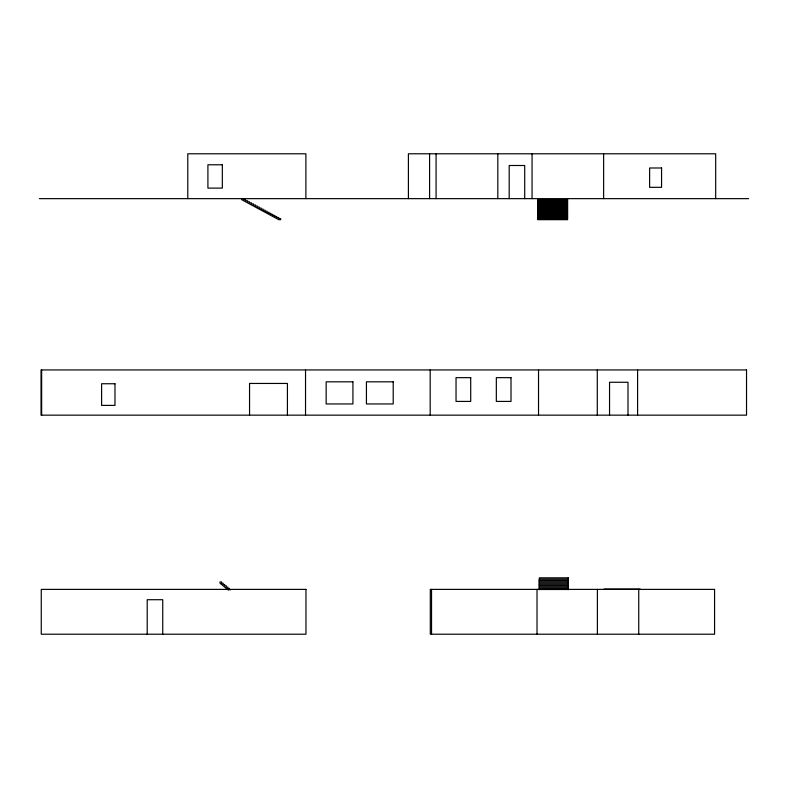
<?xml version="1.0" encoding="UTF-8"?>
<svg xmlns="http://www.w3.org/2000/svg" width="788" height="788" viewBox="0 0 788 788"><rect width="100%" height="100%" fill="white"/><g stroke="black" fill="none" stroke-linecap="round" stroke-linejoin="round"><path stroke-width="1.18" d="M539.337 589.69L539.337 579.121L568.276 579.121L568.276 589.69M39.4 198.645L748.6 198.645M537.682 199.699L567.577 199.699M537.682 200.753L567.577 200.753M537.682 201.807L567.577 201.807M537.682 202.851L567.577 202.851M537.682 203.905L567.577 203.905M537.682 204.959L567.577 204.959M537.682 206.003L567.577 206.003M537.682 207.057L567.577 207.057M537.682 208.111L567.577 208.111M537.682 209.155L567.577 209.155M537.682 210.209L567.577 210.209M537.682 211.263L567.577 211.263M537.682 212.317L567.577 212.317M537.682 213.361L567.577 213.361M537.682 214.415L567.577 214.415M537.682 215.469L567.577 215.469M537.682 216.513L567.577 216.513M537.682 217.567L567.577 217.567M537.682 218.621L567.577 218.621M539.337 580.421L568.276 580.421M539.337 581.721L568.276 581.721M539.337 583.021L568.276 583.021M539.337 584.312L568.276 584.312M539.337 585.612L568.276 585.612M539.337 586.912L568.276 586.912M539.337 588.212L568.276 588.212M604.051 589.06L640.201 589.06M230.963 589.71L229.397 589.71L229.397 588.409L227.84 588.409L227.84 587.119L226.274 587.119L226.274 585.819L224.708 585.819L224.708 584.519L223.152 584.519L223.152 583.219L221.586 583.219L221.586 581.928L220.029 581.928L220.029 583.219L228.372 590.153M715.681 198.645L715.681 153.788L408.401 153.788L408.401 198.645M638.743 589.385L638.743 634.212M637.59 369.946L637.59 415.158M627.997 415.158L627.997 382.269L609.548 382.269L609.548 415.158M603.628 153.788L603.628 198.645M597.393 589.385L597.393 634.212M597.284 369.946L597.284 415.158M567.577 198.645L567.577 219.675L537.682 219.675L537.682 198.645M538.529 369.946L538.529 415.158M537.022 589.385L537.022 634.212M532.058 153.788L532.058 198.645M524.71 198.645L524.71 165.5L509.186 165.5L509.186 198.645M497.819 153.788L497.819 198.645M436.079 153.788L436.079 198.645M431.538 589.385L431.538 634.212M430.189 369.946L430.189 415.158M429.588 153.788L429.588 198.645M305.892 198.645L305.892 153.788L187.79 153.788L187.79 198.645M305.537 369.946L305.537 415.158M287.423 415.158L287.423 383.451L249.55 383.451L249.55 415.158M243.689 198.645L243.689 199.699L245.629 199.699L245.629 200.753L247.58 200.753L247.58 201.807L249.53 201.807L249.53 202.851L251.471 202.851L251.471 203.905L253.421 203.905L253.421 204.959L255.361 204.959L255.361 206.003L257.312 206.003L257.312 207.057L259.262 207.057L259.262 208.111L261.202 208.111L261.202 209.155L263.153 209.155L263.153 210.209L265.093 210.209L265.093 211.263L267.043 211.263L267.043 212.317L268.994 212.317L268.994 213.361L270.934 213.361L270.934 214.415L272.884 214.415L272.884 215.469L274.835 215.469L274.835 216.513L276.775 216.513L276.775 217.567L278.725 217.567L278.725 218.621L280.666 218.621L280.666 219.675L278.725 219.675L241.739 199.699L241.739 198.645M162.742 634.212L162.742 599.717L147.208 599.717L147.208 634.212M41.646 369.946L41.646 415.158M222.334 164.781L207.914 164.781L207.914 188.115L222.334 188.115L222.334 164.781M661.565 167.992L649.617 167.992L649.617 187.317L661.565 187.317L661.565 167.992M746.531 369.946L41.035 369.946L41.035 415.158L746.531 415.158L746.531 369.946M470.712 377.659L456.035 377.659L456.035 401.417L470.712 401.417L470.712 377.659M511.008 377.659L496.332 377.659L496.332 401.417L511.008 401.417L511.008 377.659M352.925 381.816L326.153 381.816L326.153 403.949L352.925 403.949L352.925 381.816M393.202 381.816L366.43 381.816L366.43 403.949L393.202 403.949L393.202 381.816M114.979 383.746L101.603 383.746L101.603 405.396L114.979 405.396L114.979 383.746M568.276 577.831L539.337 577.831L539.337 589.503L568.276 589.503L568.276 577.831M305.961 589.385L41.262 589.385L41.262 634.212L305.961 634.212L305.961 589.385M714.578 589.385L430.297 589.385L430.297 634.212L714.578 634.212L714.578 589.385"/></g></svg>
